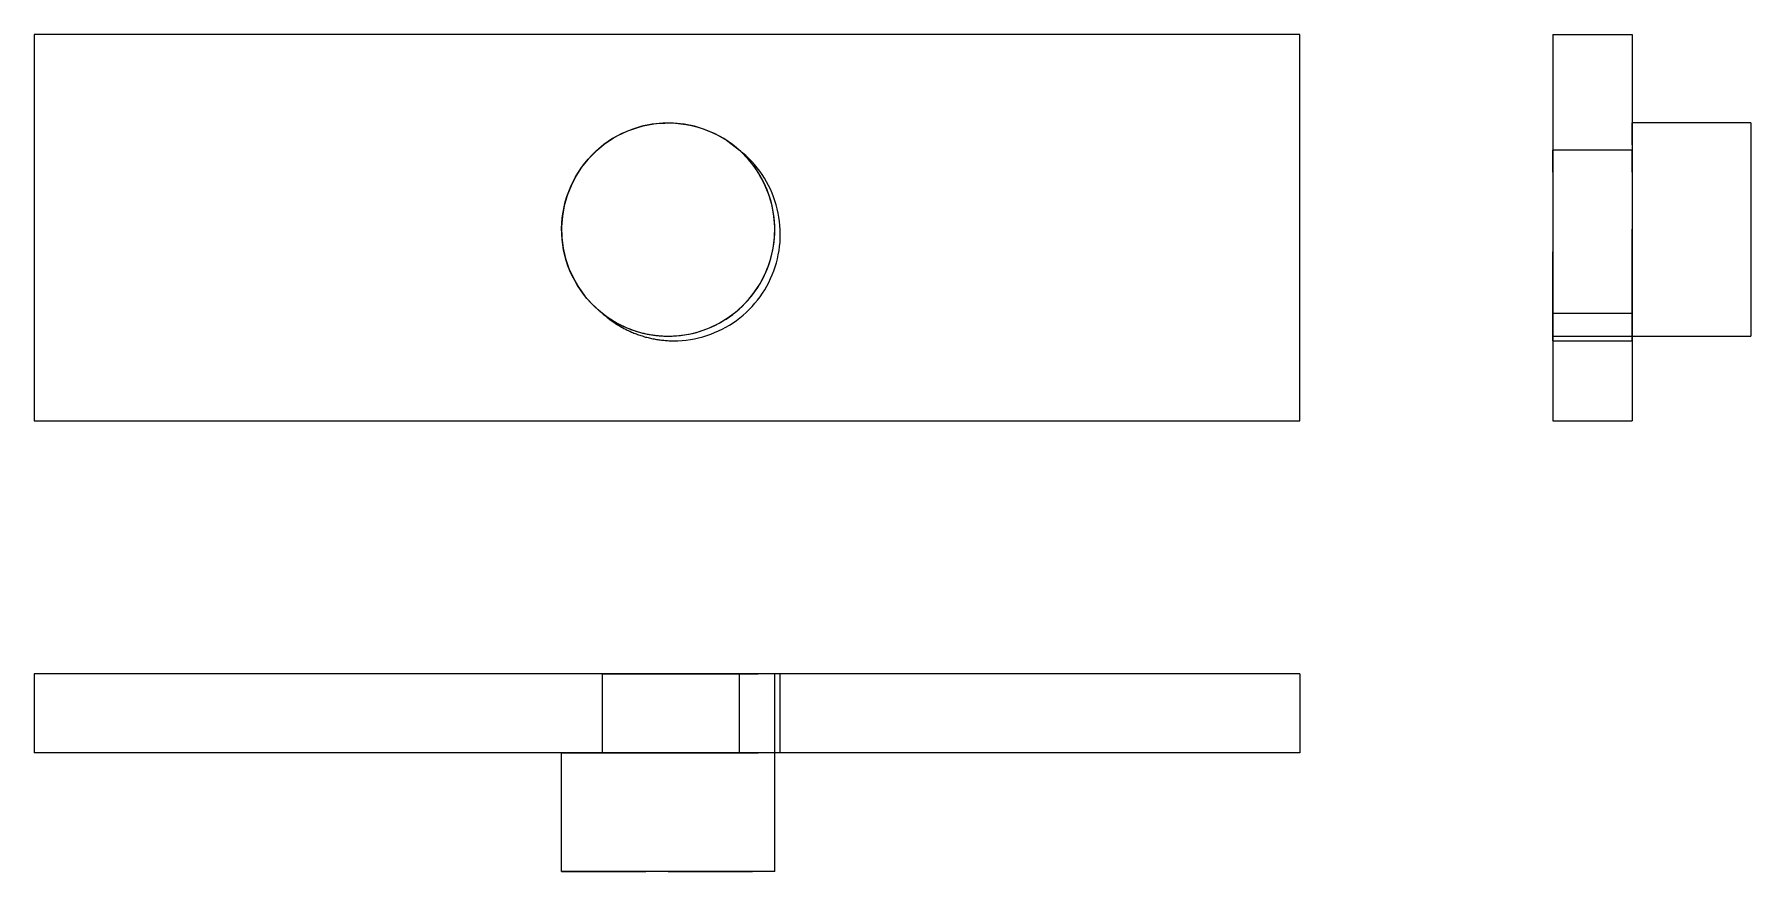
# Model space of a CAD drawing. Extents: x 0 to 2.03, y 0 to 0.99.
import ezdxf

# ---------------------------------------------------------------- set-up
doc = ezdxf.new("R2010")
doc.units = 0
doc.linetypes.add('HIDDEN', pattern=[0.075, 0.050025, -0.024975])
for name, color, linetype in [('FRONT', 7, 'CONTINUOUS'), ('FRONT_HID', 7, 'HIDDEN'), ('LEFT', 7, 'CONTINUOUS'), ('LEFT_HID', 7, 'HIDDEN'), ('TOP', 7, 'CONTINUOUS'), ('TOP_HID', 7, 'HIDDEN')]:
    doc.layers.add(name, color=color, linetype=linetype)

msp = doc.modelspace()

# ---------------------------------------------------------------- linework, layer by layer
at = {"layer": 'FRONT'}
for p, q in [((1.5, 0.99227), (0, 0.99227)), ((0, 0.99227), (0, 0.534375)), ((1.5, 0.534375), (1.5, 0.99227)), ((0.839197, 0.851671), (0.835662, 0.854966)), ((0.839516, 0.851831), (0.835662, 0.854966)), ((0.842603, 0.848243), (0.839197, 0.851671)), ((0.843245, 0.848546), (0.839516, 0.851831)), ((0.845876, 0.844688), (0.842603, 0.848243)), ((0.846841, 0.845117), (0.843245, 0.848546)), ((0.84901, 0.841009), (0.845876, 0.844688)), ((0.8503, 0.84155), (0.846841, 0.845117)), ((0.852002, 0.837214), (0.84901, 0.841009)), ((0.853615, 0.837849), (0.8503, 0.84155)), ((0.854846, 0.833306), (0.852002, 0.837214)), ((0.856783, 0.834021), (0.853615, 0.837849)), ((0.857538, 0.829293), (0.854846, 0.833306)), ((0.859797, 0.830071), (0.856783, 0.834021)), ((0.860075, 0.82518), (0.857538, 0.829293)), ((0.862654, 0.826005), (0.859797, 0.830071)), ((0.862453, 0.820973), (0.860075, 0.82518)), ((0.864668, 0.816678), (0.862453, 0.820973)), ((0.865349, 0.82183), (0.862654, 0.826005)), ((0.866717, 0.812301), (0.864668, 0.816678)), ((0.867877, 0.817553), (0.865349, 0.82183)), ((0.870235, 0.813179), (0.867877, 0.817553)), ((0.868597, 0.807849), (0.866717, 0.812301)), ((0.870306, 0.803329), (0.868597, 0.807849)), ((0.87242, 0.808717), (0.870235, 0.813179)), ((0.87184, 0.798746), (0.870306, 0.803329)), ((0.873198, 0.794108), (0.87184, 0.798746)), ((0.874427, 0.804171), (0.87242, 0.808717)), ((0.874378, 0.789422), (0.873198, 0.794108)), ((0.876254, 0.79955), (0.874427, 0.804171)), ((0.877898, 0.794861), (0.876254, 0.79955)), ((0.879356, 0.790111), (0.877898, 0.794861)), ((0.875378, 0.784694), (0.874378, 0.789422)), ((0.876195, 0.779931), (0.875378, 0.784694)), ((0.876831, 0.77514), (0.876195, 0.779931)), ((0.877282, 0.770329), (0.876831, 0.77514)), ((0.880626, 0.785307), (0.879356, 0.790111)), ((0.881706, 0.780457), (0.880626, 0.785307)), ((0.882594, 0.775569), (0.881706, 0.780457)), ((0.88329, 0.770649), (0.882594, 0.775569)), ((0.877241, 0.751016), (0.877529, 0.75584)), ((0.877549, 0.765503), (0.877282, 0.770329)), ((0.877529, 0.75584), (0.877631, 0.760671)), ((0.877631, 0.760671), (0.877549, 0.765503)), ((0.883792, 0.765705), (0.88329, 0.770649)), ((0.884099, 0.760746), (0.883792, 0.765705)), ((0.88421, 0.755778), (0.884099, 0.760746)), ((0.884126, 0.75081), (0.88421, 0.755778)), ((0.874257, 0.731935), (0.875276, 0.736659)), ((0.875276, 0.736659), (0.876114, 0.741418)), ((0.876114, 0.741418), (0.87677, 0.746206)), ((0.87677, 0.746206), (0.877241, 0.751016)), ((0.881843, 0.731086), (0.882704, 0.735979)), ((0.882704, 0.735979), (0.883373, 0.740903)), ((0.883373, 0.740903), (0.883847, 0.745849)), ((0.883847, 0.745849), (0.884126, 0.75081)), ((0.8665, 0.709088), (0.868399, 0.713532)), ((0.868399, 0.713532), (0.870126, 0.718045)), ((0.870126, 0.718045), (0.87168, 0.722621)), ((0.87168, 0.722621), (0.873058, 0.727253)), ((0.873058, 0.727253), (0.874257, 0.731935)), ((0.876497, 0.711963), (0.878115, 0.716661)), ((0.878115, 0.716661), (0.879546, 0.721419)), ((0.879546, 0.721419), (0.88079, 0.72623)), ((0.88079, 0.72623), (0.881843, 0.731086)), ((0.85454, 0.688133), (0.857249, 0.692135)), ((0.857249, 0.692135), (0.859803, 0.696237)), ((0.859803, 0.696237), (0.862199, 0.700434)), ((0.862199, 0.700434), (0.864432, 0.70472)), ((0.864432, 0.70472), (0.8665, 0.709088)), ((0.865716, 0.689622), (0.86822, 0.693914)), ((0.86822, 0.693914), (0.870554, 0.6983)), ((0.870554, 0.6983), (0.872714, 0.702775)), ((0.872714, 0.702775), (0.874696, 0.707332)), ((0.874696, 0.707332), (0.876497, 0.711963)), ((0.838814, 0.669834), (0.842234, 0.673248)), ((0.842234, 0.673248), (0.845522, 0.67679)), ((0.845522, 0.67679), (0.848672, 0.680455)), ((0.848672, 0.680455), (0.851679, 0.684238)), ((0.850776, 0.66982), (0.854071, 0.673539)), ((0.851679, 0.684238), (0.85454, 0.688133)), ((0.854071, 0.673539), (0.857217, 0.677385)), ((0.857217, 0.677385), (0.86021, 0.681351)), ((0.86021, 0.681351), (0.863044, 0.685433)), ((0.863044, 0.685433), (0.865716, 0.689622)), ((0.673549, 0.661399), (0.674601, 0.660586)), ((0.673549, 0.661399), (0.674646, 0.660426)), ((0.674601, 0.660586), (0.675662, 0.659784)), ((0.674646, 0.660426), (0.675754, 0.659466)), ((0.675662, 0.659784), (0.676731, 0.658993)), ((0.675754, 0.659466), (0.676873, 0.65852)), ((0.676731, 0.658993), (0.677808, 0.658213)), ((0.676873, 0.65852), (0.678003, 0.657586)), ((0.677808, 0.658213), (0.678893, 0.657445)), ((0.678003, 0.657586), (0.679144, 0.656665)), ((0.678893, 0.657445), (0.679987, 0.656688)), ((0.679144, 0.656665), (0.680296, 0.655758)), ((0.679987, 0.656688), (0.681088, 0.655943)), ((0.680296, 0.655758), (0.681458, 0.654864)), ((0.681088, 0.655943), (0.682197, 0.65521)), ((0.681458, 0.654864), (0.68263, 0.653984)), ((0.682197, 0.65521), (0.683314, 0.654488)), ((0.68263, 0.653984), (0.683812, 0.653117)), ((0.683314, 0.654488), (0.684439, 0.653778)), ((0.683812, 0.653117), (0.685005, 0.652264)), ((0.684439, 0.653778), (0.68557, 0.65308)), ((0.685005, 0.652264), (0.686207, 0.651425)), ((0.68557, 0.65308), (0.68671, 0.652394)), ((0.686207, 0.651425), (0.687419, 0.6506)), ((0.68671, 0.652394), (0.687856, 0.65172)), ((0.687856, 0.65172), (0.689009, 0.651058)), ((0.689009, 0.651058), (0.690169, 0.650408)), ((0.811585, 0.649927), (0.815787, 0.652314)), ((0.815787, 0.652314), (0.819895, 0.65486)), ((0.819895, 0.65486), (0.823903, 0.65756)), ((0.823903, 0.65756), (0.827804, 0.660413)), ((0.827804, 0.660413), (0.831593, 0.663412)), ((0.828181, 0.650473), (0.832255, 0.653318)), ((0.831593, 0.663412), (0.835265, 0.666554)), ((0.832255, 0.653318), (0.836213, 0.656322)), ((0.835265, 0.666554), (0.838814, 0.669834)), ((0.836213, 0.656322), (0.84005, 0.659479)), ((0.84005, 0.659479), (0.84376, 0.662784)), ((0.84376, 0.662784), (0.847337, 0.666233)), ((0.847337, 0.666233), (0.850776, 0.66982)), ((0.687419, 0.6506), (0.68864, 0.649789)), ((0.68864, 0.649789), (0.689871, 0.648993)), ((0.689871, 0.648993), (0.69111, 0.64821)), ((0.690169, 0.650408), (0.691336, 0.64977)), ((0.69111, 0.64821), (0.692359, 0.647443)), ((0.691336, 0.64977), (0.69251, 0.649145)), ((0.692359, 0.647443), (0.693617, 0.646689)), ((0.69251, 0.649145), (0.69369, 0.648532)), ((0.693617, 0.646689), (0.694883, 0.645951)), ((0.69369, 0.648532), (0.694876, 0.647932)), ((0.694876, 0.647932), (0.696069, 0.647344)), ((0.694883, 0.645951), (0.696158, 0.645227)), ((0.696069, 0.647344), (0.697268, 0.646769)), ((0.696158, 0.645227), (0.697441, 0.644518)), ((0.697268, 0.646769), (0.698473, 0.646206)), ((0.697441, 0.644518), (0.698732, 0.643824)), ((0.698473, 0.646206), (0.699683, 0.645656)), ((0.698732, 0.643824), (0.700031, 0.643144)), ((0.699683, 0.645656), (0.7009, 0.645119)), ((0.700031, 0.643144), (0.701338, 0.64248)), ((0.7009, 0.645119), (0.702122, 0.644595)), ((0.701338, 0.64248), (0.702653, 0.641832)), ((0.702122, 0.644595), (0.703349, 0.644083)), ((0.702653, 0.641832), (0.703975, 0.641198)), ((0.703349, 0.644083), (0.704582, 0.643585)), ((0.703975, 0.641198), (0.705304, 0.64058)), ((0.704582, 0.643585), (0.70582, 0.643099)), ((0.705304, 0.64058), (0.706641, 0.639978)), ((0.70582, 0.643099), (0.707063, 0.642627)), ((0.706641, 0.639978), (0.707984, 0.63939)), ((0.707063, 0.642627), (0.708311, 0.642168)), ((0.707984, 0.63939), (0.709334, 0.638819)), ((0.708311, 0.642168), (0.709564, 0.641722)), ((0.709334, 0.638819), (0.710691, 0.638263)), ((0.709564, 0.641722), (0.710821, 0.641289)), ((0.710691, 0.638263), (0.712054, 0.637723)), ((0.710821, 0.641289), (0.712083, 0.640869)), ((0.712054, 0.637723), (0.713423, 0.637199)), ((0.712083, 0.640869), (0.713349, 0.640463)), ((0.713349, 0.640463), (0.714619, 0.64007)), ((0.713423, 0.637199), (0.714798, 0.636691)), ((0.714619, 0.64007), (0.715894, 0.63969)), ((0.714798, 0.636691), (0.716179, 0.636199)), ((0.715894, 0.63969), (0.717172, 0.639324)), ((0.716179, 0.636199), (0.717565, 0.635723)), ((0.717172, 0.639324), (0.718454, 0.638971)), ((0.717565, 0.635723), (0.718957, 0.635263)), ((0.718454, 0.638971), (0.71974, 0.638632)), ((0.718957, 0.635263), (0.720355, 0.634819)), ((0.71974, 0.638632), (0.721029, 0.638306)), ((0.720355, 0.634819), (0.721757, 0.634392)), ((0.721029, 0.638306), (0.722322, 0.637994)), ((0.721757, 0.634392), (0.723164, 0.63398)), ((0.722322, 0.637994), (0.723618, 0.637696)), ((0.723164, 0.63398), (0.724576, 0.633585)), ((0.723618, 0.637696), (0.724917, 0.637411)), ((0.724576, 0.633585), (0.725992, 0.633207)), ((0.724917, 0.637411), (0.726218, 0.63714)), ((0.725992, 0.633207), (0.727413, 0.632845)), ((0.726218, 0.63714), (0.727523, 0.636883)), ((0.727413, 0.632845), (0.728837, 0.632499)), ((0.727523, 0.636883), (0.72883, 0.636639)), ((0.72883, 0.636639), (0.73014, 0.636409)), ((0.728837, 0.632499), (0.730266, 0.63217)), ((0.73014, 0.636409), (0.731452, 0.636193)), ((0.730266, 0.63217), (0.731698, 0.631858)), ((0.731452, 0.636193), (0.732766, 0.635991)), ((0.731698, 0.631858), (0.733134, 0.631562)), ((0.732766, 0.635991), (0.734083, 0.635803)), ((0.733134, 0.631562), (0.734573, 0.631283)), ((0.734083, 0.635803), (0.735401, 0.635628)), ((0.734573, 0.631283), (0.736016, 0.631021)), ((0.735401, 0.635628), (0.736721, 0.635468)), ((0.736016, 0.631021), (0.737461, 0.630776)), ((0.736721, 0.635468), (0.738043, 0.635321)), ((0.737461, 0.630776), (0.738909, 0.630547)), ((0.738043, 0.635321), (0.739366, 0.635188)), ((0.739366, 0.635188), (0.74069, 0.635069)), ((0.74069, 0.635069), (0.742016, 0.634965)), ((0.742016, 0.634965), (0.743343, 0.634874)), ((0.743343, 0.634874), (0.74467, 0.634797)), ((0.74467, 0.634797), (0.745998, 0.634734)), ((0.745998, 0.634734), (0.747327, 0.634685)), ((0.747327, 0.634685), (0.748656, 0.63465)), ((0.748656, 0.63465), (0.749986, 0.634629)), ((0.749986, 0.634629), (0.751316, 0.634622)), ((0.751316, 0.634622), (0.756148, 0.634714)), ((0.756148, 0.634714), (0.760972, 0.634991)), ((0.760972, 0.634991), (0.765783, 0.635453)), ((0.765783, 0.635453), (0.770572, 0.636098)), ((0.770572, 0.636098), (0.775333, 0.636926)), ((0.772768, 0.62999), (0.77769, 0.630672)), ((0.775333, 0.636926), (0.780059, 0.637936)), ((0.77769, 0.630672), (0.782581, 0.631548)), ((0.780059, 0.637936), (0.784743, 0.639125)), ((0.782581, 0.631548), (0.787434, 0.632614)), ((0.784743, 0.639125), (0.789378, 0.640493)), ((0.787434, 0.632614), (0.792241, 0.633871)), ((0.789378, 0.640493), (0.793958, 0.642037)), ((0.792241, 0.633871), (0.796995, 0.635316)), ((0.793958, 0.642037), (0.798475, 0.643755)), ((0.796995, 0.635316), (0.801689, 0.636947)), ((0.798475, 0.643755), (0.802922, 0.645645)), ((0.801689, 0.636947), (0.806315, 0.638761)), ((0.802922, 0.645645), (0.807295, 0.647703)), ((0.806315, 0.638761), (0.810866, 0.640755)), ((0.807295, 0.647703), (0.811585, 0.649927)), ((0.810866, 0.640755), (0.815335, 0.642927)), ((0.815335, 0.642927), (0.819715, 0.645273)), ((0.819715, 0.645273), (0.823999, 0.64779)), ((0.823999, 0.64779), (0.828181, 0.650473)), ((0.738909, 0.630547), (0.74036, 0.630335)), ((0.74036, 0.630335), (0.741813, 0.63014)), ((0.741813, 0.63014), (0.743268, 0.629962)), ((0.743268, 0.629962), (0.744725, 0.6298)), ((0.744725, 0.6298), (0.746184, 0.629656)), ((0.746184, 0.629656), (0.747644, 0.629528)), ((0.747644, 0.629528), (0.749106, 0.629418)), ((0.749106, 0.629418), (0.750569, 0.629324)), ((0.750569, 0.629324), (0.752033, 0.629248)), ((0.752033, 0.629248), (0.753498, 0.629188)), ((0.753498, 0.629188), (0.754963, 0.629146)), ((0.754963, 0.629146), (0.756429, 0.62912)), ((0.756429, 0.62912), (0.757895, 0.629112)), ((0.757895, 0.629112), (0.762863, 0.62921)), ((0.762863, 0.62921), (0.767823, 0.629503)), ((0.767823, 0.629503), (0.772768, 0.62999)), ((0, 0.534375), (1.5, 0.534375))]:
    msp.add_line(p, q, dxfattribs=at)
at = {"layer": 'FRONT_HID', "linetype": 'HIDDEN'}
for p, q in [((0.691699, 0.8723), (0.697448, 0.875191)), ((0.708113, 0.879636), (0.696509, 0.874744)), ((0.697448, 0.875191), (0.703336, 0.877786)), ((0.703336, 0.877786), (0.709348, 0.880078)), ((0.720146, 0.883347), (0.708113, 0.879636)), ((0.709348, 0.880078), (0.71547, 0.88206)), ((0.71547, 0.88206), (0.721684, 0.883729)), ((0.732489, 0.885842), (0.720146, 0.883347)), ((0.721684, 0.883729), (0.727976, 0.885078)), ((0.727976, 0.885078), (0.734327, 0.886106)), ((0.745019, 0.887096), (0.732489, 0.885842)), ((0.734327, 0.886106), (0.740723, 0.886808)), ((0.740723, 0.886808), (0.747147, 0.887184)), ((0.757612, 0.887096), (0.745019, 0.887096)), ((0.747147, 0.887184), (0.753581, 0.887233)), ((0.753581, 0.887233), (0.76001, 0.886954)), ((0.770142, 0.885842), (0.757612, 0.887096)), ((0.76001, 0.886954), (0.766415, 0.886348)), ((0.766415, 0.886348), (0.772782, 0.885416)), ((0.782485, 0.883347), (0.770142, 0.885842)), ((0.772782, 0.885416), (0.779093, 0.884161)), ((0.779093, 0.884161), (0.785332, 0.882587)), ((0.794518, 0.879636), (0.782485, 0.883347)), ((0.785332, 0.882587), (0.791483, 0.880697)), ((0.791483, 0.880697), (0.797529, 0.878496)), ((0.806122, 0.874744), (0.794518, 0.879636)), ((0.797529, 0.878496), (0.803456, 0.87599)), ((0.803456, 0.87599), (0.809247, 0.873186)), ((0.675046, 0.861628), (0.665399, 0.853534)), ((0.665562, 0.853684), (0.670396, 0.857931)), ((0.670396, 0.857931), (0.67544, 0.861926)), ((0.68545, 0.868722), (0.675046, 0.861628)), ((0.67544, 0.861926), (0.680682, 0.865658)), ((0.680682, 0.865658), (0.686106, 0.86912)), ((0.696509, 0.874744), (0.68545, 0.868722)), ((0.686106, 0.86912), (0.691699, 0.8723)), ((0.817181, 0.868722), (0.806122, 0.874744)), ((0.809247, 0.873186), (0.814888, 0.87009)), ((0.814888, 0.87009), (0.820363, 0.866711)), ((0.827586, 0.861628), (0.817181, 0.868722)), ((0.820363, 0.866711), (0.82566, 0.863058)), ((0.82566, 0.863058), (0.830764, 0.85914)), ((0.837232, 0.853534), (0.827586, 0.861628)), ((0.830764, 0.85914), (0.835662, 0.854966)), ((0.648755, 0.834674), (0.641923, 0.824095)), ((0.644959, 0.829083), (0.648567, 0.834411)), ((0.648567, 0.834411), (0.652442, 0.839548)), ((0.656607, 0.844519), (0.648755, 0.834674)), ((0.652442, 0.839548), (0.656573, 0.844481)), ((0.656573, 0.844481), (0.66095, 0.849197)), ((0.665399, 0.853534), (0.656607, 0.844519)), ((0.66095, 0.849197), (0.665562, 0.853684)), ((0.846025, 0.844519), (0.837232, 0.853534)), ((0.853876, 0.834674), (0.846025, 0.844519)), ((0.860708, 0.824095), (0.853876, 0.834674)), ((0.635824, 0.812097), (0.638579, 0.817912)), ((0.641923, 0.824095), (0.636178, 0.81289)), ((0.638579, 0.817912), (0.641627, 0.823579)), ((0.641627, 0.823579), (0.644959, 0.829083)), ((0.866453, 0.81289), (0.860708, 0.824095)), ((0.62786, 0.787666), (0.629382, 0.793918)), ((0.631578, 0.801167), (0.628167, 0.789045)), ((0.629382, 0.793918), (0.631219, 0.800085)), ((0.631219, 0.800085), (0.633369, 0.80615)), ((0.636178, 0.81289), (0.631578, 0.801167)), ((0.633369, 0.80615), (0.635824, 0.812097)), ((0.871054, 0.801167), (0.866453, 0.81289)), ((0.874465, 0.789045), (0.871054, 0.801167)), ((0.62598, 0.776644), (0.625039, 0.764087)), ((0.62523, 0.76856), (0.625782, 0.77497)), ((0.625782, 0.77497), (0.626659, 0.781345)), ((0.628167, 0.789045), (0.62598, 0.776644)), ((0.626659, 0.781345), (0.62786, 0.787666)), ((0.876651, 0.776644), (0.874465, 0.789045)), ((0.877592, 0.764087), (0.876651, 0.776644)), ((0.625006, 0.762129), (0.62523, 0.76856)), ((0.625109, 0.755695), (0.625006, 0.762129)), ((0.625039, 0.764087), (0.625353, 0.751498)), ((0.62554, 0.749275), (0.625109, 0.755695)), ((0.877278, 0.751498), (0.877592, 0.764087)), ((0.625353, 0.751498), (0.626919, 0.739003)), ((0.626297, 0.742886), (0.62554, 0.749275)), ((0.627378, 0.736543), (0.626297, 0.742886)), ((0.626919, 0.739003), (0.629721, 0.726726)), ((0.628781, 0.730263), (0.627378, 0.736543)), ((0.87291, 0.726726), (0.875713, 0.739003)), ((0.875713, 0.739003), (0.877278, 0.751498)), ((0.630502, 0.724063), (0.628781, 0.730263)), ((0.629721, 0.726726), (0.633732, 0.714789)), ((0.632537, 0.717959), (0.630502, 0.724063)), ((0.634879, 0.711966), (0.632537, 0.717959)), ((0.633732, 0.714789), (0.638911, 0.703311)), ((0.863721, 0.703311), (0.8689, 0.714789)), ((0.8689, 0.714789), (0.87291, 0.726726)), ((0.637524, 0.7061), (0.634879, 0.711966)), ((0.640464, 0.700376), (0.637524, 0.7061)), ((0.638911, 0.703311), (0.645207, 0.692405)), ((0.643692, 0.69481), (0.640464, 0.700376)), ((0.647199, 0.689415), (0.643692, 0.69481)), ((0.645207, 0.692405), (0.652558, 0.682181)), ((0.850073, 0.682181), (0.857424, 0.692405)), ((0.857424, 0.692405), (0.863721, 0.703311)), ((0.650976, 0.684206), (0.647199, 0.689415)), ((0.655014, 0.679196), (0.650976, 0.684206)), ((0.652558, 0.682181), (0.660891, 0.672739)), ((0.659301, 0.674398), (0.655014, 0.679196)), ((0.663828, 0.669825), (0.659301, 0.674398)), ((0.660891, 0.672739), (0.670122, 0.664174)), ((0.83251, 0.664174), (0.841741, 0.672739)), ((0.841741, 0.672739), (0.850073, 0.682181)), ((0.668581, 0.665488), (0.663828, 0.669825)), ((0.673549, 0.661399), (0.668581, 0.665488)), ((0.670122, 0.664174), (0.68016, 0.65657)), ((0.68016, 0.65657), (0.690905, 0.650004)), ((0.811727, 0.650004), (0.822472, 0.65657)), ((0.822472, 0.65657), (0.83251, 0.664174)), ((0.690905, 0.650004), (0.70225, 0.644541)), ((0.70225, 0.644541), (0.714084, 0.640234)), ((0.714084, 0.640234), (0.726287, 0.637126)), ((0.726287, 0.637126), (0.738739, 0.635249)), ((0.738739, 0.635249), (0.751316, 0.634622)), ((0.751316, 0.634622), (0.763893, 0.635249)), ((0.763893, 0.635249), (0.776345, 0.637126)), ((0.776345, 0.637126), (0.788548, 0.640234)), ((0.788548, 0.640234), (0.800381, 0.644541)), ((0.800381, 0.644541), (0.811727, 0.650004))]:
    msp.add_line(p, q, dxfattribs=at)
at = {"layer": 'LEFT'}
for p, q in [((1.8, 0.99227), (1.8, 0.534375)), ((1.8, 0.99227), (1.89375, 0.99227)), ((1.89375, 0.99227), (1.89375, 0.534375)), ((2.034375, 0.887253), (1.89375, 0.887253)), ((2.034375, 0.887253), (2.034375, 0.634622)), ((1.89375, 0.634622), (2.034375, 0.634622)), ((1.8, 0.534375), (1.89375, 0.534375))]:
    msp.add_line(p, q, dxfattribs=at)
at = {"layer": 'LEFT_HID', "linetype": 'HIDDEN'}
for p, q in [((1.89375, 0.661399), (1.89375, 0.887253)), ((1.89375, 0.887253), (1.89375, 0.854966)), ((1.89375, 0.854966), (1.8, 0.854966)), ((1.8, 0.634622), (1.8, 0.854966)), ((1.8, 0.854966), (1.8, 0.661399)), ((1.8, 0.629112), (1.8, 0.854966)), ((1.8, 0.854966), (1.8, 0.661399)), ((1.89375, 0.629112), (1.89375, 0.854966)), ((1.89375, 0.661399), (1.8, 0.661399)), ((1.8, 0.661399), (1.8, 0.634622)), ((1.8, 0.661399), (1.8, 0.629112)), ((1.89375, 0.661399), (1.89375, 0.629112)), ((1.8, 0.634622), (1.89375, 0.634622)), ((1.8, 0.629112), (1.89375, 0.629112))]:
    msp.add_line(p, q, dxfattribs=at)
at = {"layer": 'TOP'}
for p, q in [((1.5, 0.234375), (0, 0.234375)), ((0, 0.234375), (0, 0.140625)), ((1.5, 0.234375), (1.5, 0.140625)), ((1.5, 0.140625), (0, 0.140625)), ((0.625, 0), (0.625, 0.140625)), ((0.877632, 0), (0.877632, 0.140625)), ((0.877632, 0), (0.625, 0))]:
    msp.add_line(p, q, dxfattribs=at)
at = {"layer": 'TOP_HID', "linetype": 'HIDDEN'}
for p, q in [((0.673549, 0.140625), (0.673549, 0.234375)), ((0.673549, 0.234375), (0.751316, 0.234375)), ((0.835662, 0.234375), (0.673549, 0.234375)), ((0.673549, 0.234375), (0.757895, 0.234375)), ((0.835662, 0.234375), (0.673549, 0.234375)), ((0.751316, 0.234375), (0.877632, 0.234375)), ((0.757895, 0.234375), (0.884211, 0.234375)), ((0.835662, 0.140625), (0.835662, 0.234375)), ((0.877632, 0.234375), (0.835662, 0.234375)), ((0.884211, 0.234375), (0.835662, 0.234375)), ((0.877632, 0.140625), (0.877632, 0.234375)), ((0.884211, 0.140625), (0.884211, 0.234375)), ((0.673549, 0.140625), (0.625, 0.140625)), ((0.625, 0.140625), (0.835662, 0.140625)), ((0.673549, 0.140625), (0.757895, 0.140625)), ((0.757895, 0.140625), (0.884211, 0.140625)), ((0.884211, 0.140625), (0.835662, 0.140625)), ((0.625, 0), (0.751316, 0)), ((0.751316, 0), (0.877632, 0))]:
    msp.add_line(p, q, dxfattribs=at)

doc.saveas('drawing.dxf')
